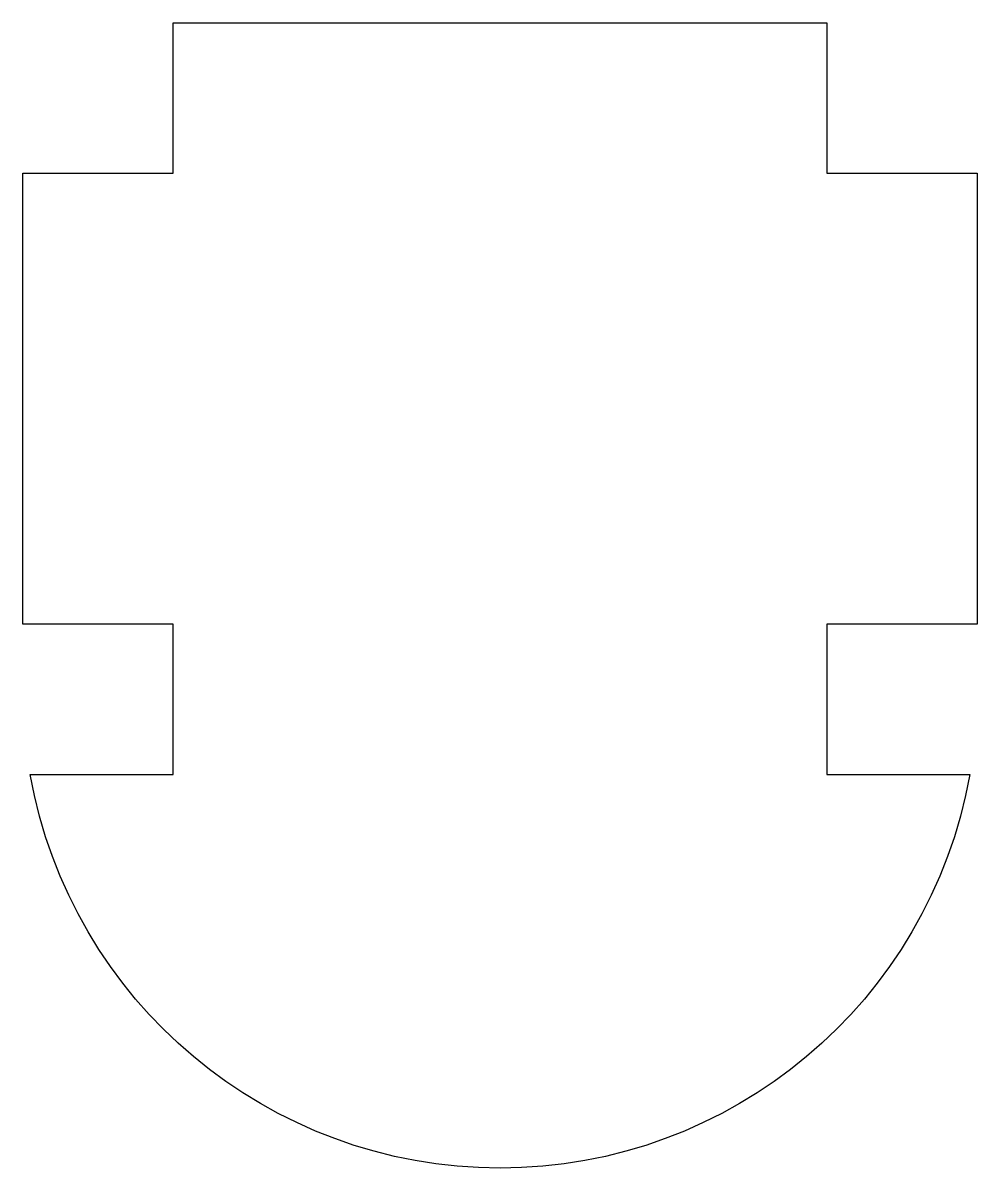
# Model space of a CAD drawing. Header units: millimetres. Extents: x -31.8 to 0, y -38.1 to 0.
import ezdxf

# ---------------------------------------------------------------- set-up
doc = ezdxf.new("R2010")
doc.units = ezdxf.units.MM
doc.layers.get('0').update_dxf_attribs({"linetype": 'CONTINUOUS'})

msp = doc.modelspace()

# ---------------------------------------------------------------- linework, layer by layer
msp.add_lwpolyline([(-26.75, 0), (-5, 0), (-5, -5), (0, -5), (0, -20), (-5, -20), (-5, -25), (-0.244, -25, -0.838101), (-31.506, -25), (-26.75, -25), (-26.75, -20), (-31.75, -20), (-31.75, -5), (-26.75, -5)], format="xyb", close=True)

doc.saveas('drawing.dxf')
